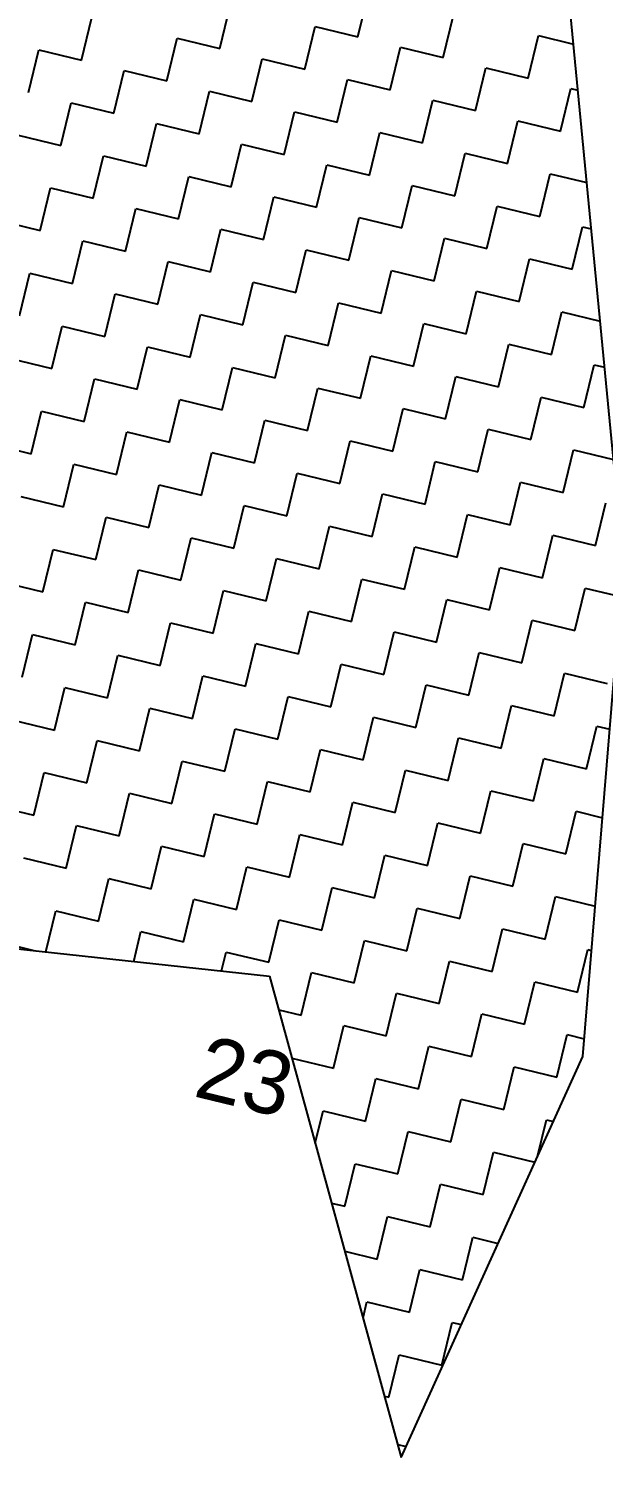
# Model space of a CAD drawing. Header units: metres. Extents: x 280481 to 282563, y 2046849 to 2049468.
# Drawn here: x 281097.3 to 281130.3, y 2048206.8 to 2048288.9 of the extents above; entities that cross this region are included whole.
import ezdxf
from ezdxf.enums import TextEntityAlignment as Align

# ---------------------------------------------------------------- set-up
doc = ezdxf.new("R2010")
doc.units = ezdxf.units.M
doc.layers.add('POLY_HATCH', color=12, linetype='Continuous')
doc.layers.add('TEXT_PARCEL', color=7, linetype='Continuous')
doc.styles.add('TEXT_MAP', font='')
doc.styles.get('TEXT_MAP').set_extended_font_data('Kruti Dev 050')

msp = doc.modelspace()

# ---------------------------------------------------------------- linework, layer by layer
at = {"layer": 'POLY_HATCH'}
for p, q in [((281131.451, 2048258.216), (281127.401, 2048300.348)), ((281129.123, 2048229.861), (281131.451, 2048258.216)), ((281091.204, 2048236.631), (281111.137, 2048234.489)), ((281111.137, 2048234.489), (281118.698, 2048206.837)), ((281118.698, 2048206.837), (281129.123, 2048229.861))]:
    msp.add_line(p, q, dxfattribs=at)
at = {"layer": 'POLY_HATCH', "linetype": 'Continuous'}
for p, q in [((281116.208, 2048288.429), (281116.801, 2048290.875)), ((281108.276, 2048287.761), (281108.869, 2048290.208)), ((281100.344, 2048287.094), (281100.937, 2048289.54)), ((281113.169, 2048286.575), (281113.762, 2048289.022)), ((281113.762, 2048289.022), (281116.208, 2048288.429)), ((281121.101, 2048287.243), (281121.694, 2048289.689)), ((281105.237, 2048285.908), (281105.83, 2048288.354)), ((281105.83, 2048288.354), (281108.276, 2048287.761)), ((281125.994, 2048286.057), (281126.587, 2048288.503)), ((281126.587, 2048288.503), (281128.586, 2048288.019)), ((281097.305, 2048285.24), (281097.898, 2048287.687)), ((281097.898, 2048287.687), (281100.344, 2048287.094)), ((281118.062, 2048285.389), (281118.655, 2048287.836)), ((281118.655, 2048287.836), (281121.101, 2048287.243)), ((281102.197, 2048284.054), (281102.79, 2048286.501)), ((281102.79, 2048286.501), (281105.237, 2048285.908)), ((281110.13, 2048284.722), (281110.723, 2048287.168)), ((281110.723, 2048287.168), (281113.169, 2048286.575)), ((281122.955, 2048284.203), (281123.548, 2048286.65)), ((281123.548, 2048286.65), (281125.994, 2048286.057)), ((281115.023, 2048283.536), (281115.616, 2048285.982)), ((281115.616, 2048285.982), (281118.062, 2048285.389)), ((281107.09, 2048282.868), (281107.683, 2048285.315)), ((281107.683, 2048285.315), (281110.13, 2048284.722)), ((281127.848, 2048283.017), (281128.441, 2048285.464)), ((281128.441, 2048285.464), (281128.841, 2048285.367)), ((281099.158, 2048282.201), (281099.751, 2048284.647)), ((281099.751, 2048284.647), (281102.197, 2048284.054)), ((281111.983, 2048281.682), (281112.576, 2048284.129)), ((281112.576, 2048284.129), (281115.023, 2048283.536)), ((281119.915, 2048282.35), (281120.508, 2048284.796)), ((281120.508, 2048284.796), (281122.955, 2048284.203)), ((281104.051, 2048281.015), (281104.644, 2048283.461)), ((281104.644, 2048283.461), (281107.09, 2048282.868)), ((281124.808, 2048281.164), (281125.401, 2048283.61)), ((281125.401, 2048283.61), (281127.848, 2048283.017)), ((281096.712, 2048282.794), (281099.158, 2048282.201)), ((281116.876, 2048280.496), (281117.469, 2048282.943)), ((281117.469, 2048282.943), (281119.915, 2048282.35)), ((281101.011, 2048279.161), (281101.604, 2048281.608)), ((281101.604, 2048281.608), (281104.051, 2048281.015)), ((281108.944, 2048279.829), (281109.537, 2048282.275)), ((281109.537, 2048282.275), (281111.983, 2048281.682)), ((281121.769, 2048279.31), (281122.362, 2048281.757)), ((281122.362, 2048281.757), (281124.808, 2048281.164)), ((281113.837, 2048278.643), (281114.43, 2048281.089)), ((281114.43, 2048281.089), (281116.876, 2048280.496)), ((281105.904, 2048277.975), (281106.497, 2048280.422)), ((281106.497, 2048280.422), (281108.944, 2048279.829)), ((281126.662, 2048278.124), (281127.255, 2048280.571)), ((281127.255, 2048280.571), (281129.351, 2048280.063)), ((281097.972, 2048277.308), (281098.565, 2048279.754)), ((281098.565, 2048279.754), (281101.011, 2048279.161)), ((281110.797, 2048276.789), (281111.39, 2048279.236)), ((281111.39, 2048279.236), (281113.837, 2048278.643)), ((281118.729, 2048277.457), (281119.322, 2048279.903)), ((281119.322, 2048279.903), (281121.769, 2048279.31)), ((281102.865, 2048276.122), (281103.458, 2048278.568)), ((281103.458, 2048278.568), (281105.904, 2048277.975)), ((281123.622, 2048276.271), (281124.215, 2048278.717)), ((281124.215, 2048278.717), (281126.662, 2048278.124)), ((281095.526, 2048277.901), (281097.972, 2048277.308)), ((281115.69, 2048275.603), (281116.283, 2048278.05)), ((281116.283, 2048278.05), (281118.729, 2048277.457)), ((281128.515, 2048275.085), (281129.108, 2048277.531)), ((281129.108, 2048277.531), (281129.606, 2048277.411)), ((281099.826, 2048274.268), (281100.418, 2048276.715)), ((281100.418, 2048276.715), (281102.865, 2048276.122)), ((281107.758, 2048274.936), (281108.351, 2048277.382)), ((281108.351, 2048277.382), (281110.797, 2048276.789)), ((281120.583, 2048274.418), (281121.176, 2048276.864)), ((281121.176, 2048276.864), (281123.622, 2048276.271)), ((281112.651, 2048273.75), (281113.244, 2048276.196)), ((281113.244, 2048276.196), (281115.69, 2048275.603)), ((281104.718, 2048273.083), (281105.311, 2048275.529)), ((281105.311, 2048275.529), (281107.758, 2048274.936)), ((281117.544, 2048272.564), (281118.136, 2048275.011)), ((281118.136, 2048275.011), (281120.583, 2048274.418)), ((281125.476, 2048273.232), (281126.069, 2048275.678)), ((281126.069, 2048275.678), (281128.515, 2048275.085)), ((281096.786, 2048272.415), (281097.379, 2048274.861)), ((281097.379, 2048274.861), (281099.826, 2048274.268)), ((281109.611, 2048271.897), (281110.204, 2048274.343)), ((281110.204, 2048274.343), (281112.651, 2048273.75)), ((281101.679, 2048271.229), (281102.272, 2048273.676)), ((281102.272, 2048273.676), (281104.718, 2048273.083)), ((281122.436, 2048271.378), (281123.029, 2048273.825)), ((281123.029, 2048273.825), (281125.476, 2048273.232)), ((281114.504, 2048270.711), (281115.097, 2048273.157)), ((281115.097, 2048273.157), (281117.544, 2048272.564)), ((281127.329, 2048270.192), (281127.922, 2048272.639)), ((281127.922, 2048272.639), (281130.116, 2048272.107)), ((281098.64, 2048269.376), (281099.233, 2048271.822)), ((281099.233, 2048271.822), (281101.679, 2048271.229)), ((281106.572, 2048270.043), (281107.165, 2048272.49)), ((281107.165, 2048272.49), (281109.611, 2048271.897)), ((281119.397, 2048269.525), (281119.99, 2048271.971)), ((281119.99, 2048271.971), (281122.436, 2048271.378)), ((281111.465, 2048268.857), (281112.058, 2048271.304)), ((281112.058, 2048271.304), (281114.504, 2048270.711)), ((281103.532, 2048268.19), (281104.125, 2048270.636)), ((281104.125, 2048270.636), (281106.572, 2048270.043)), ((281116.358, 2048267.671), (281116.951, 2048270.118)), ((281116.951, 2048270.118), (281119.397, 2048269.525)), ((281124.29, 2048268.339), (281124.883, 2048270.785)), ((281124.883, 2048270.785), (281127.329, 2048270.192)), ((281096.193, 2048269.969), (281098.64, 2048269.376)), ((281108.425, 2048267.004), (281109.018, 2048269.45)), ((281109.018, 2048269.45), (281111.465, 2048268.857)), ((281129.183, 2048267.153), (281129.776, 2048269.599)), ((281129.776, 2048269.599), (281130.371, 2048269.455)), ((281100.493, 2048266.336), (281101.086, 2048268.783)), ((281101.086, 2048268.783), (281103.532, 2048268.19)), ((281121.25, 2048266.485), (281121.843, 2048268.932)), ((281121.843, 2048268.932), (281124.29, 2048268.339)), ((281113.318, 2048265.818), (281113.911, 2048268.264)), ((281113.911, 2048268.264), (281116.358, 2048267.671)), ((281126.143, 2048265.299), (281126.736, 2048267.746)), ((281126.736, 2048267.746), (281129.183, 2048267.153)), ((281097.454, 2048264.483), (281098.047, 2048266.929)), ((281098.047, 2048266.929), (281100.493, 2048266.336)), ((281105.386, 2048265.15), (281105.979, 2048267.597)), ((281105.979, 2048267.597), (281108.425, 2048267.004)), ((281118.211, 2048264.632), (281118.804, 2048267.078)), ((281118.804, 2048267.078), (281121.25, 2048266.485)), ((281110.279, 2048263.964), (281110.872, 2048266.411)), ((281110.872, 2048266.411), (281113.318, 2048265.818)), ((281102.346, 2048263.297), (281102.939, 2048265.743)), ((281102.939, 2048265.743), (281105.386, 2048265.15)), ((281115.172, 2048262.778), (281115.765, 2048265.225)), ((281115.765, 2048265.225), (281118.211, 2048264.632)), ((281123.104, 2048263.446), (281123.697, 2048265.892)), ((281123.697, 2048265.892), (281126.143, 2048265.299)), ((281095.007, 2048265.076), (281097.454, 2048264.483)), ((281107.239, 2048262.111), (281107.832, 2048264.557)), ((281107.832, 2048264.557), (281110.279, 2048263.964)), ((281127.997, 2048262.26), (281128.59, 2048264.706)), ((281128.59, 2048264.706), (281130.881, 2048264.151)), ((281099.307, 2048261.443), (281099.9, 2048263.89)), ((281099.9, 2048263.89), (281102.346, 2048263.297)), ((281120.064, 2048261.592), (281120.657, 2048264.039)), ((281120.657, 2048264.039), (281123.104, 2048263.446)), ((281104.2, 2048260.257), (281104.793, 2048262.704)), ((281104.793, 2048262.704), (281107.239, 2048262.111)), ((281112.132, 2048260.925), (281112.725, 2048263.371)), ((281112.725, 2048263.371), (281115.172, 2048262.778)), ((281124.957, 2048260.406), (281125.55, 2048262.853)), ((281125.55, 2048262.853), (281127.997, 2048262.26)), ((281096.861, 2048262.036), (281099.307, 2048261.443)), ((281117.025, 2048259.739), (281117.618, 2048262.185)), ((281117.618, 2048262.185), (281120.064, 2048261.592)), ((281109.093, 2048259.071), (281109.686, 2048261.518)), ((281109.686, 2048261.518), (281112.132, 2048260.925)), ((281129.85, 2048259.221), (281130.443, 2048261.667)), ((281101.161, 2048258.404), (281101.754, 2048260.85)), ((281101.754, 2048260.85), (281104.2, 2048260.257)), ((281113.986, 2048257.886), (281114.579, 2048260.332)), ((281114.579, 2048260.332), (281117.025, 2048259.739)), ((281121.918, 2048258.553), (281122.511, 2048260.999)), ((281122.511, 2048260.999), (281124.957, 2048260.406)), ((281106.053, 2048257.218), (281106.646, 2048259.664)), ((281106.646, 2048259.664), (281109.093, 2048259.071)), ((281126.811, 2048257.367), (281127.404, 2048259.814)), ((281127.404, 2048259.814), (281129.85, 2048259.221)), ((281098.121, 2048256.551), (281098.714, 2048258.997)), ((281098.714, 2048258.997), (281101.161, 2048258.404)), ((281118.879, 2048256.7), (281119.471, 2048259.146)), ((281119.471, 2048259.146), (281121.918, 2048258.553)), ((281103.014, 2048255.365), (281103.607, 2048257.811)), ((281103.607, 2048257.811), (281106.053, 2048257.218)), ((281110.946, 2048256.032), (281111.539, 2048258.478)), ((281111.539, 2048258.478), (281113.986, 2048257.886)), ((281123.771, 2048255.514), (281124.364, 2048257.96)), ((281124.364, 2048257.96), (281126.811, 2048257.367)), ((281095.675, 2048257.143), (281098.121, 2048256.551)), ((281115.839, 2048254.846), (281116.432, 2048257.293)), ((281116.432, 2048257.293), (281118.879, 2048256.7)), ((281107.907, 2048254.179), (281108.5, 2048256.625)), ((281108.5, 2048256.625), (281110.946, 2048256.032)), ((281128.664, 2048254.328), (281129.257, 2048256.774)), ((281129.257, 2048256.774), (281131.293, 2048256.281)), ((281099.975, 2048253.511), (281100.568, 2048255.958)), ((281100.568, 2048255.958), (281103.014, 2048255.365)), ((281112.8, 2048252.993), (281113.393, 2048255.439)), ((281113.393, 2048255.439), (281115.839, 2048254.846)), ((281120.732, 2048253.66), (281121.325, 2048256.107)), ((281121.325, 2048256.107), (281123.771, 2048255.514)), ((281104.867, 2048252.325), (281105.46, 2048254.772)), ((281105.46, 2048254.772), (281107.907, 2048254.179)), ((281125.625, 2048252.474), (281126.218, 2048254.921)), ((281126.218, 2048254.921), (281128.664, 2048254.328)), ((281096.935, 2048251.658), (281097.528, 2048254.104)), ((281097.528, 2048254.104), (281099.975, 2048253.511)), ((281117.693, 2048251.807), (281118.286, 2048254.253)), ((281118.286, 2048254.253), (281120.732, 2048253.66)), ((281101.828, 2048250.472), (281102.421, 2048252.918)), ((281102.421, 2048252.918), (281104.867, 2048252.325)), ((281109.76, 2048251.139), (281110.353, 2048253.586)), ((281110.353, 2048253.586), (281112.8, 2048252.993)), ((281122.585, 2048250.621), (281123.178, 2048253.067)), ((281123.178, 2048253.067), (281125.625, 2048252.474)), ((281114.653, 2048249.953), (281115.246, 2048252.4)), ((281115.246, 2048252.4), (281117.693, 2048251.807)), ((281106.721, 2048249.286), (281107.314, 2048251.732)), ((281107.314, 2048251.732), (281109.76, 2048251.139)), ((281119.546, 2048248.767), (281120.139, 2048251.214)), ((281120.139, 2048251.214), (281122.585, 2048250.621)), ((281127.478, 2048249.435), (281128.071, 2048251.881)), ((281128.071, 2048251.881), (281130.518, 2048251.288)), ((281098.789, 2048248.618), (281099.382, 2048251.065)), ((281099.382, 2048251.065), (281101.828, 2048250.472)), ((281111.614, 2048248.1), (281112.207, 2048250.546)), ((281112.207, 2048250.546), (281114.653, 2048249.953)), ((281103.681, 2048247.432), (281104.274, 2048249.879)), ((281104.274, 2048249.879), (281106.721, 2048249.286)), ((281124.439, 2048247.581), (281125.032, 2048250.028)), ((281125.032, 2048250.028), (281127.478, 2048249.435)), ((281096.342, 2048249.211), (281098.789, 2048248.618)), ((281116.507, 2048246.914), (281117.1, 2048249.36)), ((281117.1, 2048249.36), (281119.546, 2048248.767)), ((281129.332, 2048246.395), (281129.925, 2048248.842)), ((281129.925, 2048248.842), (281130.667, 2048248.662)), ((281100.642, 2048245.579), (281101.235, 2048248.025)), ((281101.235, 2048248.025), (281103.681, 2048247.432)), ((281108.574, 2048246.246), (281109.167, 2048248.693)), ((281109.167, 2048248.693), (281111.614, 2048248.1)), ((281121.399, 2048245.728), (281121.992, 2048248.174)), ((281121.992, 2048248.174), (281124.439, 2048247.581)), ((281113.467, 2048245.06), (281114.06, 2048247.507)), ((281114.06, 2048247.507), (281116.507, 2048246.914)), ((281105.535, 2048244.393), (281106.128, 2048246.839)), ((281106.128, 2048246.839), (281108.574, 2048246.246)), ((281118.36, 2048243.874), (281118.953, 2048246.321)), ((281118.953, 2048246.321), (281121.399, 2048245.728)), ((281126.292, 2048244.542), (281126.885, 2048246.988)), ((281126.885, 2048246.988), (281129.332, 2048246.395)), ((281097.603, 2048243.725), (281098.196, 2048246.172)), ((281098.196, 2048246.172), (281100.642, 2048245.579)), ((281110.428, 2048243.207), (281111.021, 2048245.653)), ((281111.021, 2048245.653), (281113.467, 2048245.06)), ((281102.496, 2048242.539), (281103.089, 2048244.986)), ((281103.089, 2048244.986), (281105.535, 2048244.393)), ((281123.253, 2048242.688), (281123.846, 2048245.135)), ((281123.846, 2048245.135), (281126.292, 2048244.542)), ((281095.156, 2048244.318), (281097.603, 2048243.725)), ((281115.321, 2048242.021), (281115.914, 2048244.467)), ((281115.914, 2048244.467), (281118.36, 2048243.874)), ((281128.146, 2048241.503), (281128.739, 2048243.949)), ((281128.739, 2048243.949), (281130.25, 2048243.583)), ((281099.456, 2048240.686), (281100.049, 2048243.132)), ((281100.049, 2048243.132), (281102.496, 2048242.539)), ((281107.388, 2048241.353), (281107.981, 2048243.8)), ((281107.981, 2048243.8), (281110.428, 2048243.207)), ((281120.214, 2048240.835), (281120.807, 2048243.281)), ((281120.807, 2048243.281), (281123.253, 2048242.688)), ((281112.281, 2048240.168), (281112.874, 2048242.614)), ((281112.874, 2048242.614), (281115.321, 2048242.021)), ((281104.349, 2048239.5), (281104.942, 2048241.946)), ((281104.942, 2048241.946), (281107.388, 2048241.353)), ((281117.174, 2048238.982), (281117.767, 2048241.428)), ((281117.767, 2048241.428), (281120.214, 2048240.835)), ((281125.106, 2048239.649), (281125.699, 2048242.096)), ((281125.699, 2048242.096), (281128.146, 2048241.503)), ((281097.01, 2048241.279), (281099.456, 2048240.686)), ((281109.242, 2048238.314), (281109.835, 2048240.761)), ((281109.835, 2048240.761), (281112.281, 2048240.168)), ((281101.31, 2048237.647), (281101.903, 2048240.093)), ((281101.903, 2048240.093), (281104.349, 2048239.5)), ((281122.067, 2048237.796), (281122.66, 2048240.242)), ((281122.66, 2048240.242), (281125.106, 2048239.649)), ((281106.202, 2048236.461), (281106.795, 2048238.907)), ((281106.795, 2048238.907), (281109.242, 2048238.314)), ((281114.135, 2048237.128), (281114.728, 2048239.575)), ((281114.728, 2048239.575), (281117.174, 2048238.982)), ((281126.96, 2048236.61), (281127.553, 2048239.056)), ((281127.553, 2048239.056), (281129.832, 2048238.504)), ((281098.289, 2048235.87), (281098.863, 2048238.24)), ((281098.863, 2048238.24), (281101.31, 2048237.647)), ((281119.028, 2048235.942), (281119.621, 2048238.389)), ((281119.621, 2048238.389), (281122.067, 2048237.796)), ((281111.095, 2048235.275), (281111.688, 2048237.721)), ((281111.688, 2048237.721), (281114.135, 2048237.128)), ((281103.338, 2048235.328), (281103.756, 2048237.054)), ((281103.756, 2048237.054), (281106.202, 2048236.461)), ((281115.988, 2048234.089), (281116.581, 2048236.535)), ((281116.581, 2048236.535), (281119.028, 2048235.942)), ((281123.92, 2048234.756), (281124.513, 2048237.203)), ((281124.513, 2048237.203), (281126.96, 2048236.61)), ((281095.824, 2048236.386), (281097.685, 2048235.935)), ((281108.386, 2048234.785), (281108.649, 2048235.868)), ((281108.649, 2048235.868), (281111.095, 2048235.275)), ((281128.813, 2048233.57), (281129.406, 2048236.017)), ((281129.406, 2048236.017), (281129.624, 2048235.964)), ((281120.881, 2048232.903), (281121.474, 2048235.349)), ((281121.474, 2048235.349), (281123.92, 2048234.756)), ((281112.949, 2048232.235), (281113.542, 2048234.682)), ((281113.542, 2048234.682), (281115.988, 2048234.089)), ((281125.774, 2048231.717), (281126.367, 2048234.163)), ((281126.367, 2048234.163), (281128.813, 2048233.57)), ((281117.842, 2048231.049), (281118.435, 2048233.496)), ((281118.435, 2048233.496), (281120.881, 2048232.903)), ((281111.669, 2048232.546), (281112.949, 2048232.235)), ((281114.802, 2048229.196), (281115.395, 2048231.642)), ((281115.395, 2048231.642), (281117.842, 2048231.049)), ((281122.734, 2048229.863), (281123.327, 2048232.31)), ((281123.327, 2048232.31), (281125.774, 2048231.717)), ((281127.627, 2048228.677), (281128.22, 2048231.124)), ((281128.22, 2048231.124), (281129.207, 2048230.885)), ((281119.695, 2048228.01), (281120.288, 2048230.456)), ((281120.288, 2048230.456), (281122.734, 2048229.863)), ((281112.427, 2048229.772), (281114.802, 2048229.196)), ((281124.588, 2048226.824), (281125.181, 2048229.27)), ((281125.181, 2048229.27), (281127.627, 2048228.677)), ((281116.656, 2048226.156), (281117.249, 2048228.603)), ((281117.249, 2048228.603), (281119.695, 2048228.01)), ((281121.549, 2048224.971), (281122.142, 2048227.417)), ((281122.142, 2048227.417), (281124.588, 2048226.824)), ((281113.76, 2048224.896), (281114.209, 2048226.749)), ((281114.209, 2048226.749), (281116.656, 2048226.156)), ((281126.522, 2048224.118), (281127.034, 2048226.231)), ((281127.034, 2048226.231), (281127.435, 2048226.134)), ((281118.509, 2048223.117), (281119.102, 2048225.563)), ((281119.102, 2048225.563), (281121.549, 2048224.971)), ((281123.402, 2048221.931), (281123.995, 2048224.378)), ((281123.995, 2048224.378), (281126.378, 2048223.8)), ((281115.47, 2048221.264), (281116.063, 2048223.71)), ((281116.063, 2048223.71), (281118.509, 2048223.117)), ((281120.363, 2048220.078), (281120.956, 2048222.524)), ((281120.956, 2048222.524), (281123.402, 2048221.931)), ((281114.702, 2048221.45), (281115.47, 2048221.264)), ((281117.323, 2048218.224), (281117.916, 2048220.671)), ((281117.916, 2048220.671), (281120.363, 2048220.078)), ((281122.216, 2048217.038), (281122.809, 2048219.485)), ((281122.809, 2048219.485), (281124.265, 2048219.132)), ((281115.461, 2048218.676), (281117.323, 2048218.224)), ((281119.177, 2048215.185), (281119.77, 2048217.631)), ((281119.77, 2048217.631), (281122.216, 2048217.038)), ((281116.506, 2048214.853), (281116.73, 2048215.778)), ((281116.73, 2048215.778), (281119.177, 2048215.185)), ((281121.03, 2048212.145), (281121.623, 2048214.592)), ((281121.623, 2048214.592), (281122.151, 2048214.464)), ((281117.991, 2048210.292), (281118.584, 2048212.738)), ((281118.584, 2048212.738), (281121.03, 2048212.145)), ((281117.736, 2048210.354), (281117.991, 2048210.292)), ((281118.495, 2048207.58), (281118.981, 2048207.462))]:
    msp.add_line(p, q, dxfattribs=at)

# ---------------------------------------------------------------- texts
at = {"layer": 'TEXT_PARCEL', "style": 'TEXT_MAP'}
msp.add_text('23', height=3.6249, rotation=346.3752, dxfattribs=at).set_placement((281109.309, 2048226.967), align=Align.CENTER)

doc.saveas('drawing.dxf')
